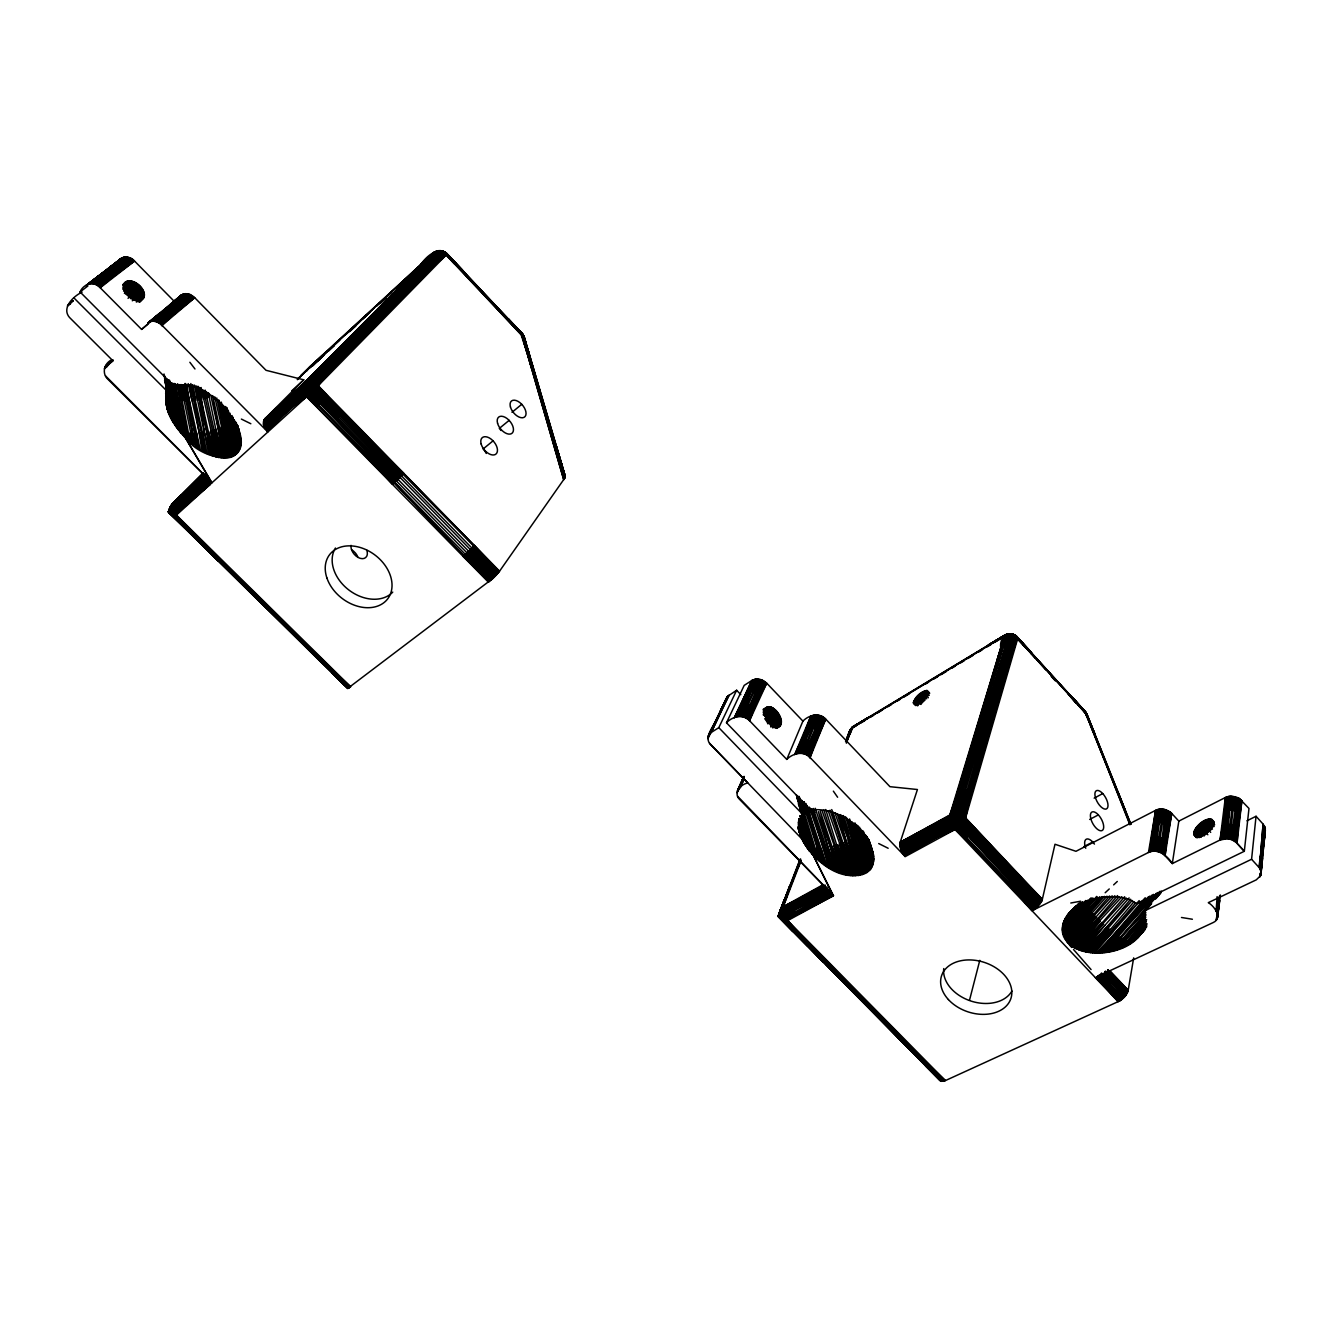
<?xml version="1.0" encoding="UTF-8"?>
<svg xmlns="http://www.w3.org/2000/svg" width="1332" height="1332" viewBox="0 0 1332 1332"><rect width="100%" height="100%" fill="white"/><g stroke="black" fill="none" stroke-linecap="round" stroke-linejoin="round"><path stroke-width="1.5" d="M177.256 384.265L187.129 432.617L187.079 439.477C202.298 460.739 253.946 469.846 238.411 428.571M846.369 743.206L852.33 727.172L869.063 717.232L853.263 726.456M852.497 727.006L849.6 733.566M144.356 295.754C145.521 286.147 126.973 273.759 123.46 286.18C122.844 295.454 140.26 307.442 144.356 295.754L139.094 301.199M1129.902 824.824L1085.43 711.704L1015.117 635.447L1010.405 633.766L1005.227 634.948L852.33 727.172L867.615 717.831M784.332 899.766L778.238 916.416L787.712 920.578L833.449 895.687L739.909 799.716C732.8 793.506 740.309 784.215 747.851 782.983L710.955 744.988C703.995 738.661 711.371 729.287 714.452 723.226M1130.935 824.292L1086.829 714.085C1085.081 718.148 1089.743 714.285 1084.864 712.936M725.957 701.165L727.722 696.27L736.629 690.259L740.825 694.638M963.386 789.426L955.327 826.972L1033.932 909.773L1148.467 852.48C1157.841 847.935 1167.615 855.96 1172.31 863.569L1220.029 840.009L1227.122 838.71L1231.018 796.186L1239.259 798.401L1248.983 808.457L1244.321 851.265L1136.479 903.695C1112.503 884.881 1044.571 906.06 1067.548 942.64C1089.959 965.201 1155.244 949.316 1143.605 911.354L1161.371 891.191M786.779 759.423C792.773 753.229 803.745 750.515 810.089 757.542L903.662 854.961L955.327 826.972L955.061 829.503L905.111 856.676L900.865 849.883L899.949 843.056L917.432 789.526L889.959 786.679L825.723 719.113C819.496 712.187 808.724 715.051 802.913 721.128L786.779 759.423L749.533 720.712C743.239 713.702 732.317 716.4 726.489 722.777L810.888 810.156C840.758 805.46 881.684 836.995 871.028 868.68C844.971 890.542 804.595 856.11 798.484 828.97M1229.269 810.106L1229.802 796.27L1231.018 796.186L1225.856 838.677L1228.837 824.292M1232.633 825.008L1232.083 839.859L1236.229 842.423L1244.321 851.265L1236.229 842.423L1240.225 799.067L1233.232 840.392L1237.095 797.319L1230.885 839.426L1232.083 839.859L1233.832 825.44M902.996 854.028L955.494 825.64L1022.926 896.669L1033.932 909.773L1041.441 901.764L1042.157 900.116L965.567 817.998L1017.565 639.077C1018.148 635.098 1012.02 633.699 1008.94 633.782M312.221 365.784L339.743 340.126M1226.289 824.342L1223.375 838.91L1227.455 796.702L1229.802 796.27L1224.608 838.744L1227.555 824.258M565.268 476.423L524.342 337.429L521.794 333.166L524.175 336.896L523.809 335.997L564.868 477.938L499.5 571.262L493.356 578.071L347.685 688.461L348.118 686.779M1236.063 826.589L1234.314 840.992L1234.98 825.973L1239.259 798.401L1235.313 841.674L1237.062 827.272M1133.665 957.891L1128.054 991.091L1125.14 996.303L1120.062 1000.748L1097.252 976.656L1213.102 922.593C1223.009 918.198 1214.318 905.993 1208.274 902.663L1256.276 879.853L1260.638 875.607L1261.121 871.844L1259.523 868.098L1263.086 824.108L1256.043 816.283L1246.952 820.795M1225.64 810.639L1226.372 797.069L1227.455 796.702L1222.193 839.177L1228.021 810.172L1228.603 796.436L1226.805 810.356M267.732 432.101L263.453 424.392L307.009 385.164L315.517 385.198L436.263 262.204C452.197 252.897 441.408 247.302 432.933 253.296L297.386 379.154M1262.919 839.876L1263.086 824.108L1259.523 868.098L1263.768 824.941L1262.32 838.977M846.32 740.709L851.631 727.805L868.531 717.332M1224.524 811.022L1225.34 797.535L1226.372 797.069L1221.078 839.543L1223.875 824.791M1237.977 828.038L1237.045 843.239L1241.907 800.599L1236.229 842.423M1263.369 841.658L1263.735 835.913M1262.619 858.108L1261.121 871.844L1264.351 825.823L1265.35 830.519L1262.053 860.938M1263.452 846.519L1264.801 826.739L1263.385 840.808M781.185 723.426C783.349 715.484 768.88 699.267 764.685 711.171C763.003 718.88 776.523 734.565 781.185 723.426L774.292 727.705M1090.325 900.149L1090.409 898.933M1263.951 842.74L1265.134 827.688L1262.003 857.691M1155.327 851.231L1161.088 809.057L1164.701 809.44L1170.978 812.62L1178.82 821.111L1172.31 863.569L1164.251 854.894L1170.095 811.904L1162.37 853.479L1168.114 810.655L1160.189 852.363L1165.883 809.756M1158.757 822.843L1159.906 809.123L1161.088 809.057L1154.095 851.198L1157.658 836.929M1162.553 838.061L1161.304 852.88L1163.685 838.594M1264.018 843.705L1265.333 828.637L1260.954 874.708M1157.541 822.926L1158.757 809.29L1159.906 809.123L1152.879 851.265L1156.426 836.896M1164.734 839.193L1163.352 854.145L1165.733 839.876M1156.359 823.093L1157.641 809.556L1158.757 809.29L1151.697 851.414L1155.194 836.962M1261.504 854.262L1260.122 868.997L1261.987 855.194M1259.622 877.272L1259.972 873.609M1260.721 870.962L1261.421 863.636L1260.855 867.615M849.949 733.499L853.096 726.606M1260.638 875.607L1261.704 864.601M1263.402 843.339L1264.201 835.214M1166.632 840.625L1165.067 855.693L1171.76 813.402L1164.251 854.894M1260.904 853.346L1258.823 867.232L1251.581 859.257L1256.043 816.283M326.457 363.769L307.009 385.164L306.626 387.962L263.453 424.392L264.785 418.914L303.779 379.82L266.017 370.296L194.722 297.719L189.91 294.455L185.747 293.656L181.352 295.088L141.608 329.404L100.2 287.745C94.322 280.686 83.45 283.566 80.07 291.974L173.826 385.997C203.513 379.603 230.919 408.458 239.743 434.615L238.478 428.821M1152.863 837.412L1149.483 852.03L1155.593 810.356L1157.641 809.556L1150.565 851.681L1154.012 837.145M1239.609 813.835L1241.124 799.799L1238.71 813.086M1193.705 833.532C1194.221 825.957 1209.806 812.936 1213.718 822.793C1212.769 830.169 1198.184 842.74 1193.705 833.532L1197.601 837.795M1236.645 811.787L1238.211 797.818L1235.497 811.255M522.627 336.014L524.342 337.429L565.301 476.506L555.86 444.538M850.382 733.482L850.482 732.517L849.283 733.016M1234.314 810.822L1235.929 796.902M1217.198 912.77L1216.316 920.129L1217.481 912.37M1219.712 895.537L1216.865 919.346L1217.681 913.502M1230.885 839.426L1228.404 838.86L1233.499 796.353M1229.652 839.093L1234.731 796.569M1260.189 876.456L1261.82 862.886M1218.081 905.394L1218.514 901.781M1217.282 918.514L1219.063 903.779L1218.231 909.606M1217.581 917.648L1220.378 895.004M1217.115 896.619L1216.116 911.254L1218.43 897.318L1216.699 912.137L1218.913 898.218L1217.165 913.036L1219.263 899.15M1230.552 810.122L1232.266 796.22M1219.579 901.048L1217.714 914.884L1219.496 900.099L1217.498 913.952M462.587 270.18L447.152 253.962C437.512 246.17 426.74 256.027 420.479 264.802L433.383 252.93L435.814 252.331C445.487 246.62 443.706 256.593 434.432 261.039L312.687 384.915L497.269 574.042L471.162 548.867L474.142 545.337L499.034 571.894L315.517 385.198L318.181 385.714L499.5 571.262L316.866 385.431L445.554 254.079L443.173 251.282L438.111 250.732L430.819 256.293M1087.711 717.582L1093.772 732.767L1085.58 713.602L1073.226 699.466L1085.996 712.82L1016.199 636.113L1013.735 634.731L1011.371 635.314L957.125 818.631L1039.06 905.244M1218.047 908.491L1218.63 904.611M1168.88 826.539L1170.978 812.62L1167.981 825.79M1166.998 825.124L1169.146 811.238L1165.95 824.525M495.804 575.64L309.823 384.915L432.467 260.256C434.948 256.41 442.957 246.736 446.803 254.379L521.411 334.166L522.76 334.282L522.827 337.362M1164.834 824.009L1167.015 810.172L1163.652 823.576M1156.576 851.381L1163.502 809.207M1157.808 851.614L1164.701 809.44M1159.006 851.947L1161.371 837.645M82.118 292.141C72.644 296.453 60.173 309.374 70.896 318.848L111.838 359.707C103.846 363.403 101.515 373.942 108.292 379.637L211.971 482.767L185.548 437.978L173.843 383.533M1159.989 822.876L1162.287 809.073M306.343 371.412L310.622 365.967L433.383 252.93L437.296 250.915M974.358 828.204L964.618 817.931L1016.915 638.045L1013.286 634.398L1008.341 633.882L987.861 645.787L1005.577 634.748L1009.539 633.799L1016.499 638.045L1031.651 653.912L1014.618 635.014M1154.145 823.742L1156.576 809.906L1155.227 823.376L1148.467 852.48L1155.593 810.356L1075.973 851.298L1054.994 844.255L1042.157 900.116L963.602 817.915L956.509 818.764L900.499 848.817L956.076 821.494L1037.478 906.909M850.682 731.551C846.686 734.998 853.029 725.374 850.965 730.635M1222.759 825.174L1220.029 840.009L1225.34 797.535L1178.82 821.111M444.139 251.631L521.977 333.216L523.976 336.979M560.739 463.22L523.543 335.747M913.169 702.747C916.15 709.357 927.505 697.485 928.82 692.44C925.44 686.246 908.474 700.882 915.883 705.644M331.968 672.76L348.185 688.378L168.332 511.904L171.861 504.428L180.869 495.271M1030.369 887.512L1042.373 899.35L965.567 817.998L967.731 807.425M899.999 846.736L953.712 816.899L1004.711 646.969C1003.779 640.026 1007.092 630.119 1014.851 635.064M900.216 847.768L954.628 817.465L1005.777 646.969L1008.191 634.881L1012.337 634.315L1017.698 638.294L1015.483 637.295M522.76 334.282L523.842 337.396M899.866 845.737L952.846 816.383L1006.226 635.614L1007.342 634.798C1024.258 638.994 1015.55 634.615 1005.727 634.881L852.08 727.538L846.303 739.66M1006.143 634.448L988.477 644.971L1004.045 635.73L1006.226 635.614L952.846 816.383L899.816 844.788M1002.663 647.269L1005.194 635.414L1006.909 634.215M524.009 339.76L528.804 354.828C523.959 350.083 528.088 336.796 521.078 334.582L446.137 255.061L439.443 250.732L434.482 252.447L378.804 303.679M957.924 803.812L954.628 817.465L936.879 826.489M899.949 843.056L950.499 815.201L1000.798 647.935C999.383 641.175 1004.428 630.985 1011.721 634.914M959.09 803.845L955.56 818.098L937.412 828.587L956.026 818.431L1010.305 635.414L1012.936 634.332L1015.55 635.547M798.667 820.712L808.308 849.583L798.984 819.163M966.866 790.076L961.454 804.195L957.741 818.514L971.078 833.332L956.509 818.764L949.849 814.951L900.149 842.307L951.231 815.534L1005.294 635.88L1012.72 634.165M969.529 1000.149L979.786 960.339M1030.968 652.097L1017.315 637.012L1014.335 635.164L1012.353 635.847L958.973 818.314L1039.759 904.378L1027.222 892.706M1012.786 635.497L960.189 818.148L1040.392 903.496L1027.938 891.824M1014.118 635.88L961.371 818.031L1040.958 902.613L1028.587 890.942M1009.972 647.868L1014.318 636.629L1015.217 637.146L962.503 817.948L1041.441 901.764L1029.153 890.042M164.002 373.992L167.782 391.891C161.455 409.707 175.275 427.422 187.079 439.477L175.524 383.932M521.312 334.399C523.576 336.397 521.178 330.769 523.11 334.898M965.567 817.998L963.602 817.915L1015.95 637.229M850.649 729.137L849.583 731.768M1005.777 646.969L1009.057 635.064M1004.711 646.969L1008.224 635.331M1003.679 647.069L1008.191 634.881M1000.798 647.935L1005.194 635.414M955.677 804.062L952.014 815.917L936.662 824.525M809.59 740.925L805.311 754.312L821.061 715.967L804.212 753.912M810.705 741.325L806.393 754.811L822.11 716.45L815.95 728.554M811.787 741.824L807.408 755.394L823.109 716.999L817.015 729.037M811.438 727.505L815.55 714.951L799.683 753.246L816.649 714.968M810.455 758.457L809.273 756.759L813.785 743.09L824.042 717.648L818.031 729.62M524.242 339.161L524.025 336.613M823.276 885.247L782.367 907.708L786.446 897.219L778.887 913.869L827.172 887.811M814.668 743.822L810.089 757.542L825.723 719.113L809.273 756.759M960.272 803.962L955.56 818.098L918.248 836.712M810.306 727.505L814.485 715.034L798.584 753.329L805.011 740.259M1086.129 713.569L1130.452 824.175M900.865 849.883L956.509 818.764L961.454 804.195M809.207 727.588L813.452 715.234L797.518 753.512L803.912 740.359M962.62 804.511L957.741 818.514L971.827 832.45M784.831 902.014L789.526 888.677L784.598 900.499M963.752 804.928L958.973 818.314L972.493 831.568L985.946 847.402M807.159 728.088L811.538 715.883L795.57 754.162L808.158 727.788L812.47 715.5L796.519 753.795L802.846 740.542M1013.535 650.116L1017.315 638.128M997.235 659.756L1004.395 636.246L988.144 645.337L1005.027 635.131L1007.342 634.798M959.989 789.66L954.611 804.345L952.014 815.917L899.849 843.889M964.834 805.444L960.189 818.148L973.076 830.702L986.596 846.503M755.327 691.924L762.054 680.053L760.972 679.67L744.738 717.482L762.054 680.053L766.733 683.199L802.913 721.128M750.665 704.811L745.803 717.981L763.103 680.535L756.426 692.324M806.21 728.471L810.688 716.333L794.705 754.628L800.882 741.225M953.612 804.711L949.849 814.951L1004.478 635.597M994.538 671.428L999.117 659.107M1012.736 649.45L1016.865 638.378M782.05 909.606L784.165 903.928L781.851 909.506M964.235 775.507L969.48 761.438M807.858 946.503L778.238 916.416L789.643 886.163M793.139 931.601L778.238 916.416L783.899 902.197L778.454 916.699L792.856 931.284M965.867 806.027L961.371 818.031L973.592 829.836M753.745 706.559L748.717 719.929L765.917 682.434L746.836 718.547L751.731 705.311L765.051 681.734L747.801 719.197L764.102 681.085L757.492 692.823M1011.87 648.851L1016.083 637.728M740.242 716.45L756.593 679.054L760.972 679.67M978.321 763.486L983.249 750.465M754.645 707.292L749.533 720.712L766.733 683.199L760.372 694.805M967.598 775.274L956.776 803.895L953.712 816.899L936.729 825.49M852.88 726.839L851.031 728.82L846.536 740.509L851.631 728.288L855.893 725.973L853.512 726.34M1010.955 648.318L1015.217 637.146M789.893 885.397L779.986 911.321L825.074 886.812M825.107 884.981L781.484 908.874L800.698 859.14M846.752 740.559L849.35 733.815M966.832 806.692L962.503 817.948L974.025 829.004M750.832 691.308L755.527 679.154L756.593 679.054L739.143 716.433L746.136 703.762M800.099 859.123L778.354 915.783L827.305 888.927M784.631 900.282L800.116 859.739M783.899 902.197L778.321 916.566L941.175 1081.268L945.354 1080.602L1120.062 1000.748L1098.167 976.04L1097.252 976.656L1120.978 1000.132L1099.067 975.357L1098.167 976.04L1121.894 999.466L1099.949 974.624L1099.067 975.357L1122.759 998.734L1100.798 973.842L1101.597 973.026L1124.408 997.152M784.665 901.264L800.682 860.339M797.935 868.264L800.166 862.453M808.258 894.255L783.316 906.609L801.115 860.472M1008.94 647.502L1013.352 636.197M845.887 740.692L850.465 729.303M826.856 886.879L779.387 912.603L784.715 899.05M783.932 901.364L778.504 915.151L809.073 900.149M819.896 731.018L824.924 718.348L812.803 742.423L808.374 756.043L813.785 743.09M740.775 786.663L742.856 781.434M785.181 898.367L779.986 911.321L825.041 885.88M743.855 778.671L740.209 787.612L744.272 778.487M814.834 728.138L819.979 715.584M866.932 718.681L851.031 728.82L846.003 741.108L851.814 727.655M800.798 753.263L806.143 740.276M803.079 753.596L818.88 715.284M808.208 896.07L780.685 910.089L785.763 897.768M801.931 753.379L817.765 715.068M851.514 730.669C849.749 726.223 846.603 740.659 845.554 741.774L851.847 728.171M743.922 703.862L737.012 716.716L753.546 679.636L736.03 717.016L749.75 691.408L754.511 679.353L735.097 717.399L751.797 680.502L755.527 679.154L738.061 716.533L745.004 703.762M867.232 718.214L852.563 727.289L847.169 739.976L852.23 727.605M847.152 740.109L849.5 734.615M737.745 790.142L743.189 777.888M716.566 720.312L709.706 733.682L728.371 695.637L711.138 732.517L708.674 735.147M736.996 792.623L743.506 778.005M737.795 791.691L744.288 777.072M743.639 778.82L739.46 788.144L743.889 777.455L738.794 788.744L744.039 776.356L737.379 790.925L742.923 778.737M312.77 365.867L322.294 356.81M742.507 716.766L759.889 679.37M741.375 716.566L758.774 679.17M743.639 717.082L749.55 704.395M751.931 691.308L757.675 679.07M720.212 711.621L726.356 698.517M709.14 734.382L727.722 696.27L721.877 708.457M726.489 722.777L744.188 685.397L751.797 680.502L734.248 717.865L752.63 680.019L746.786 692.307M722.56 707.841L729.12 695.104L711.138 732.517L718.797 727.655L736.629 690.259M720.462 710.739L727.155 696.952L720.828 709.923M708.075 736.812L726.706 697.702M707.941 737.712L725.973 700.249M707.941 738.644L710.639 733.016M712.437 729.27L718.747 716.15M708.324 735.963L714.202 724.092M319.763 359.507L311.089 365.584L301.165 375.408L323.21 354.578L297.769 378.971M522.427 333.699L522.261 334.765M1001.248 860.505L1001.747 859.639M309.607 368.048L311.105 366.45L310.539 367.216M310.106 367.216L322.294 355.711M263.336 423.443L316 374.309L437.945 250.866M267.432 608.607L255.977 596.703M1086.679 716.083L1084.847 711.155L1079.286 706.343M351.948 328.937L366.999 314.668L355.461 325.84M444.871 252.098L447.169 253.813L446.503 254.678L318.181 385.714L327.755 396.503M1145.537 925.357L1129.236 944.271L1146.319 925.524M796.686 795.271L803.029 814.718L799.283 822.027L799.749 832.9L798.501 829.07M508.141 319.031L521.661 333.832L563.736 479.736L521.811 334.832L507.942 319.314M297.386 379.687L310.323 366.5M1153.462 894.371L1117.498 934.947L1104.012 952.663L1156.526 893.173M318.181 385.714L324.475 377.755M1118.963 935.963L1105.926 952.413L1144.438 911.821M1130.768 943.306L1144.354 928.554M1146.719 919.746L1122.643 947.701L1146.336 921.761M1151.847 895.171L1142.939 906.076L1098.251 953.046L1145.12 897.918M1136.479 903.695L1139.21 900.598M441.575 251.082L440.01 251.332L307.692 385.081L399.051 478.388L394.022 483.083L306.427 393.872L306.626 387.962L397.369 480.02M1144.205 912.537L1151.581 903.645M1156.542 897.685L1160.522 892.89M1099.583 896.852L1064.401 938.361L1101.98 896.586M433.383 252.93L436.513 251.215L440.825 251.765M443.939 253.197L447.219 253.863L522.477 334.199L529.337 354.429M1124.674 896.736L1078.903 949.916L1126.223 898.101M1117.581 895.587L1073.209 947.152L1119.03 896.985M1148.117 897.085L1100.165 952.979L1158.241 892.423M1079.17 903.978L1076.839 906.742L1079.37 903.995M1109.523 896.003L1068.547 943.622L1112.17 895.853M1080.452 903.163L1063.086 923.409L1082.034 902.28L1062.72 924.708L1082.45 903.029L1062.42 926.006L1084.231 902.463L1062.12 928.587L1087.478 900.365M1144.588 911.904L1107.858 952.114L1160.072 891.241M1124.358 946.902L1146.003 923.576M399.051 478.388L403.796 473.343L390.193 460.389M1117.282 949.766L1145.786 917.149M1146.186 923.625L1127.655 945.187L1129.836 941.974L1126.039 946.07L1128.887 941.607L1126.772 940.658L1119.113 949.117M1132.233 942.29L1146.636 925.474M1094.471 952.996L1138.327 902.78L1090.758 952.713L1133.848 901.847M1102.08 952.846L1117.498 934.947M1109.772 951.764L1121.777 937.811M1098.983 919.629L1074.541 947.918L1121.844 896.852M1103.495 923.792L1080.468 950.482L1105.061 925.157L1129.103 897.934M1082.067 950.998L1105.061 925.157L1083.732 951.448L1132.183 900.515L1087.178 952.197L1109.772 929.103L1088.96 952.48M1104.428 896.369L1065.816 940.575L1092.223 912.786L1067.548 942.64L1093.472 914.118M1094.771 915.467L1069.596 944.571L1096.136 916.849L1071.944 946.336L1097.535 918.231M1144.388 928.82L1133.632 941.241L1144.671 928.82M1097.268 897.152L1063.302 936.046L1100.032 897.385M1146.852 923.992L1129.236 944.271L1146.502 925.057M1144.921 928.87L1142.39 931.801L1145.12 928.737M1144.188 930.169L1137.461 937.911L1142.956 931.667M1078.97 903.246L1064.734 919.546L1079.037 903.695M1146.719 926.722L1134.981 940.159L1142.973 931.168M1079.919 904.811L1082.55 901.831M1138.61 936.729L1145.104 929.303M1071.428 911.021L1075.457 906.443M1076.206 907.042L1064.101 920.828L1079.037 904.495L1063.552 922.11M1136.263 939.043L1145.204 929.22M1155.41 899.15L1160.855 892.956M1145.936 912.703L1111.671 951.348M1145.886 914.967L1113.569 950.865L1123.109 938.627L1145.687 914.834M1145.62 919.247L1120.895 948.434L1127.871 941.175M1143.788 929.22L1146.502 926.14M1074.008 908.807L1077.904 904.395M1130.685 899.267L1085.43 951.847L1108.191 927.821M1135.43 903.096L1092.606 952.879L1112.919 931.584M1074.957 906.826L1068.081 914.551L1073.509 908.491M1062.22 927.288L1084.231 902.463M1092.889 897.901L1062.32 932.383M1093.705 899.017L1062.553 933.615L1086.163 905.46L1062.153 931.135L1089.459 899.866M1063.802 937.212L1088.86 908.94M1066.649 941.624L1106.959 896.186M1070.728 945.47L1114.851 895.72M1075.94 948.634L1100.448 921.011L1077.388 949.3L1101.964 922.41M1141.557 933.066L1145.503 928.62M1069.13 913.352L1075.54 906.226M1065.45 918.281L1076.156 906.293M1096.353 953.046L1149.699 896.136M1146.769 923.775L1127.655 945.187L1130.685 942.24M1088.494 900.798L1091.141 897.835M1074.991 907.042L1067.132 915.767L1075.29 907.042M1075.39 907.758L1079.519 903.163M263.336 422.544L314.951 374.375L436.513 251.215M1145.87 907.991L1160.488 892.024M263.619 420.879L304.312 383.516L434.598 252.014M1087.894 907.725L1062.886 934.848L1096.702 896.419M263.42 421.678L304.728 383.699L435.897 251.365M1091.041 911.454L1065.067 939.476L1102.496 897.202M314.951 374.375L292.041 396.27M316 374.309L292.191 398.135L306.676 384.915L438.861 251.398L442.374 251.132M312.987 374.841L292.307 394.605M329.703 364.269L308.391 385.015L323.26 400.915L307.009 385.164L303.48 383.466L264.302 419.497M115.917 264.052C119.231 256.343 129.304 254.745 134.532 261.055L174.675 301.781M1013.519 636.063L1016.649 636.663L1085.996 712.82L1072.443 697.552M526.906 352.381L521.078 334.582L446.503 254.678C442.723 246.52 436.68 257.043 433.449 260.606L311.255 384.881L400.649 476.773L386.696 464.069M1087.545 900.482L1062.087 929.853L1090.958 898.567M1145.52 916.999L1115.433 950.349L1125.623 940.059M1084.448 710.988L1084.231 712.104M122.86 284.682L125.491 281.918M123.543 284.265L126.174 281.502M123.01 285.331L126.94 281.185M123.843 285.115L127.772 280.969M123.426 286.363L128.688 280.869M123.077 287.745L129.637 280.852M122.777 289.21L130.636 280.952M123.809 289.41L131.685 281.152M123.56 291.075L132.734 281.468M124.625 291.475L133.816 281.868M192.008 487.812L204.112 477.622L169.047 509.357L171.661 506.61M177.173 500.149L179.687 497.502L170.23 506.826L204.995 475.174M124.376 293.34L134.882 282.351M125.441 293.906L135.947 282.933M126.473 294.572L136.996 283.599M127.489 295.304L137.995 284.349M266.933 431.218L306.427 393.872L306.626 396.77L488.494 582.284L381.551 468.931L306.393 392.391L265.518 429.354M128.455 296.104L138.961 285.148M128.038 298.335L139.877 286.014M130.203 297.869L140.726 286.929M130.969 298.818L141.508 287.895M175.807 501.032L170.23 506.826L205.211 474.375M263.903 420.146L303.962 383.416L433.916 252.514M132.984 298.435L142.191 288.877M132.284 300.799L142.807 289.877M134.116 300.449L143.323 290.892M135.847 300.1L143.739 291.908M437.479 250.899C447.419 249.45 441.641 258.525 435.364 261.572L314.119 385.031L402.081 475.274L388.245 462.47M136.164 301.099L144.056 292.907M136.364 302.081L144.272 293.889M137.779 301.665L144.372 294.838M138.961 302.048L144.239 296.603M140.06 301.482L144.023 297.386M139.727 302.197L143.673 298.118M1139.892 903.928L1145.304 898.334M180.369 495.937L170.996 505.611L192.108 486.963M159.474 313.353L147.669 323.243C151.848 319.297 158.525 321.661 162.038 325.374L266.184 430.303L306.393 392.391L318.115 405.76M394.022 483.083L489.244 581.701L463.07 556.36L471.162 548.867L479.104 558.524L496.553 574.825L471.878 548.085M1151.431 903.362L1143.605 911.354L1251.581 859.257M434.365 252.264L425.108 261.272L434.365 252.264L437.146 251.165M175.874 300.566L181.352 295.088L171.229 303.663M300.682 376.057L310.09 366.533M1083.216 903.063L1085.746 900.515M432.933 253.296L303.679 383.4L264.785 418.914L303.962 383.416M429.47 259.857L439.31 251.065M426.69 260.406L435.181 251.898M427.572 260.123L436.047 251.631M428.504 259.94L437.828 251.215M434.365 252.447L437.062 251.482M203.263 472.927L172.81 503.296L192.641 485.431M204.079 474.941L171.861 504.428L203.247 473.16M202.847 473.892L170.996 505.611L192.324 486.163M187.029 490.193L195.837 481.418M186.397 491.508L189.144 488.761M300.299 376.773L304.129 372.96M264.918 428.371L306.493 389.427L492.524 578.871L467.932 552.114M303.48 383.466L311.288 375.741M162.554 326.39L161.139 324.542L192.924 296.154L159.174 323.11L190.942 294.938L157.076 322.044L188.861 294.089M172.344 315.251L162.038 325.374L194.722 297.719L161.139 324.542M416.516 269.913L425.874 260.789M168.265 312.704L158.142 322.527L169.331 313.187M431.052 256.277L435.065 252.181L437.828 251.515M168.814 379.953L179.837 431.651L170.679 382.55M180.136 497.918L169.58 508.075L206.31 474.708M169.047 509.357L180.02 498.767M323.46 364.302L292.59 393.872M317.083 374.359L277.539 409.54M408.558 278.205L418.115 269.031M347.685 688.461L168.332 511.904L206.41 476.54M192.574 491.575L168.332 511.904L206.61 477.505M430.403 256.36L434.482 252.447M318.198 374.525L263.669 425.374M180.286 501.548L168.648 512.154L170.613 513.369L208.724 478.155M421.595 264.285L434.831 251.998M333.716 353.979L344.738 343.539M170.613 513.369L348.984 687.978L171.595 513.802L209.224 479.137L210.456 481.035L173.843 514.535L170.613 513.369L181.452 504.462M171.861 504.428L204.845 473.826M209.79 480.103L172.677 514.185L218.565 560.722M319.297 374.808L308.391 385.015L324.109 400.1M852.08 727.538L853.113 726.839M1105.177 892.74L1109.256 888.943M1113.635 884.881L1117.298 881.468M336.696 353.446L292.124 395.404M323.809 354.345L374.225 307.908M345.854 334.499L359.607 321.845M362.67 319.031L370.296 312.004M376.407 306.377L391.691 292.307M396.27 288.095L400.849 283.866M403.912 281.052L422.244 264.169M328.238 351.332L334.349 345.704M349.633 331.635L355.744 326.024M380.169 303.53L386.28 297.902M404.612 281.035L407.675 278.221M413.769 272.594L416.833 269.78M320.396 375.191L309.823 384.915L324.941 399.3L339.86 416.2M173.843 514.535L350.066 687.279L175.091 514.835L210.339 484.249L173.843 514.535L175.091 514.835L211.172 481.918L185.548 437.978L178.771 399.883L180.519 400.216L177.722 383.966M291.625 390.975L303.779 379.82M168.465 511.272L192.274 490.592M1007.508 634.015L989.859 644.438M354.828 326.44L351.964 328.937M208.341 477.172L169.747 512.903L185.414 528.055L169.747 512.903L180.969 503.496M264.002 426.357L306.793 386.546L494.205 577.272M264.402 427.372L306.493 389.427L395.654 481.601L383.266 467.365M174.942 302.664L184.765 293.723L151.831 321.262L185.747 293.656M380.736 469.663L393.24 483.749L306.626 396.77L176.407 515.101L175.091 514.835M111.056 277.938L100.2 287.745L134.532 261.055L99.301 286.913L132.717 259.474L96.304 284.882L129.704 257.792L94.172 284.032M311.721 365.751L323.643 355.478M280.419 417.349L306.493 395.338L317.349 406.476M321.478 375.691L311.255 384.881L325.724 398.534L340.676 415.401M173.943 302.747L183.816 293.906L150.866 321.445L162.954 311.921M294.971 404.096L306.427 393.872M324.475 354.195L312.221 365.035L313.403 365.251M105.894 275.008L95.238 284.399L106.976 275.391M293.689 402.131L306.427 390.909L319.78 404.229M172.977 302.93L182.934 294.205L149.117 322.144L182.101 294.588L172.061 303.246M322.527 376.29L312.687 384.915L326.457 397.802M849.649 731.018L850.515 730.652M432.467 260.256L441.791 252.098M180.103 500.599L168.631 510.622L192.091 489.643M433.449 260.606C436.23 256.377 444.921 250.549 446.553 253.197M434.432 261.039L443.656 253.03M437.112 262.904L446.137 255.061L444.339 253.213C449.916 254.795 444.039 250.882 441.508 252.347M435.364 261.572L444.538 253.629M436.263 262.204L445.371 254.312M353.097 345.204L363.886 335.897M183.233 306.044L193.856 296.903L170.379 313.786L160.19 323.776L171.378 314.469M181.302 304.578L191.958 295.504L180.27 303.996M323.526 376.973L314.119 385.031L327.139 397.119M179.204 303.513L189.91 294.455L178.138 303.13M110.639 362.271L104.962 367.066L112.804 360.805M113.103 360.689L104.595 367.882L109.341 364.152M112.554 360.323L105.428 366.317L113.22 360.006M152.83 321.195L163.969 311.855M112.354 360.306L105.994 365.667L112.188 360.556M141.608 329.404L147.902 324.142M152.631 320.196L155.777 317.565M160.506 313.619L165.235 309.673M168.381 307.043L173.093 303.097M153.863 321.228L186.78 293.689M154.928 321.395L187.812 293.839M156.011 321.661L167.183 312.321M114.236 265.701L124.592 257.076L90.027 283.649L125.574 256.993M170.463 304.179L180.686 295.687M148.351 322.644L160.24 312.837M512.004 412.321L521.761 404.295M278.221 413.386L293.173 401.132L306.626 387.962L320.646 403.413M509.14 420.363L499.317 428.421A10.456 6.061 50.3 0 1 501.032 430.536M113.237 265.784L123.66 257.259L88.178 284.149L100.749 274.842M493.056 440.859L483.116 448.984A10.639 6.277 50.3 0 1 486.247 453.446M854.028 726.856L855.277 725.89L853.529 726.822M279.154 415.384L294.289 403.13L306.427 390.909L318.931 405.011M192.957 492.54L168.981 512.42L201.615 544.538M171.595 513.802L182.018 505.411M149.95 321.728L161.988 312.121M122.511 269.047L133.65 260.223L97.336 285.464L130.736 258.258L118.465 266.517M854.228 726.273L853.829 726.29M86.613 285.065L121.978 257.975L85.947 285.681L121.245 258.491L110.573 266.716M182.651 506.327L172.677 514.185L202.73 543.872M70.363 303.613L67.399 305.91L70.679 303.53M117.399 266.15L128.655 257.426M104.329 368.764L107.526 366.3M91.009 283.566L102.714 274.559M92.041 283.616L126.59 257.026M93.107 283.766L127.622 257.176M99.034 275.574L87.363 284.548L122.794 257.559L111.389 266.3M80.07 291.974L87.962 285.914M110.09 277.173L98.335 286.147L131.751 258.824L119.514 266.999M109.823 267.249L120.579 259.091M295.721 405.028L306.626 396.77M89.078 283.833L101.715 274.642M1012.353 635.847L1009.256 635.314M1008.041 882.583L1008.973 881.934M515.484 327.872L522.51 334.099M853.246 726.473L854.178 726.007M435.78 252.014L437.329 252.597M763.186 709.423L767.199 706.959M764.418 708.907L767.848 706.743M763.403 709.889L768.547 706.643M764.152 709.889L769.297 706.659M763.219 711.088L770.079 706.776M764.035 711.321L770.895 707.009M763.169 712.737L771.727 707.359M764.002 713.169L772.577 707.792M763.153 714.784L773.426 708.324M763.985 715.417L774.275 708.957M764.818 716.133L775.107 709.673M765.634 716.916L775.907 710.472M764.685 718.847L776.689 711.338M765.434 719.763L777.422 712.254M766.116 720.745L778.121 713.236M766.749 721.744L778.754 714.252M767.315 722.793L779.337 715.301M904.378 855.86L955.327 826.972M767.831 723.859L779.836 716.366M769.979 723.859L780.286 717.432M770.329 724.924L780.635 718.514M770.612 725.973L780.918 719.563M770.795 727.006L781.118 720.595M772.627 726.922L781.218 721.594M772.643 727.871L781.251 722.543M775.857 727.455L781.035 724.258M775.624 728.204L780.785 725.008M777.022 727.805L780.469 725.674M776.623 728.371L780.069 726.24M940.658 834.814L955.494 825.64L965.833 837.995M989.343 644.522L1005.394 634.781M781.484 908.874L793.023 901.897M780.685 910.089L808.191 895.137M988.877 644.688L1005.027 635.131M852.313 727.821L1006.276 634.898L1004.778 635.114M861.221 722.76L864.768 720.629M870.096 717.415L873.642 715.267M877.205 713.136L882.533 709.923M887.861 706.709L891.408 704.578M896.736 701.365L900.299 699.217M903.845 697.086L909.173 693.872M925.157 684.248L928.704 682.101M934.032 678.887L937.595 676.756M941.141 674.608L946.469 671.395M951.797 668.198L955.36 666.05M960.688 662.837L964.235 660.705M967.781 658.557L973.109 655.344M978.437 652.147L982 649.999M987.328 646.786L990.875 644.655M994.421 642.507L999.749 639.293M779.387 912.603L792.806 904.528M902.38 853.029L955.877 822.876L1036.629 907.708L1025.623 894.421M792.89 905.51L778.887 913.869L784.082 900.549L778.504 915.151L808.74 899.1M808.99 947.185L778.238 916.416L793.323 907.542M829.337 889.043L779.12 917.082L793.506 931.817M794.521 910.638L781.185 918.331L794.488 931.967L780.102 917.731L829.753 890.092L830.236 891.125L780.102 917.731L793.955 931.934L779.12 917.082L809.956 902.197M831.384 893.089L783.616 919.396L943.789 1081.184L784.931 919.846L832.034 894.022L830.785 892.124L782.367 918.88L941.741 1081.384L926.256 1066.449M936.679 823.626L951.231 815.534M783.316 906.609L823.376 884.565M929.403 1066.499L944.554 1080.935L786.296 920.246L832.716 894.888L813.336 855.427L799.933 815.6L812.004 853.995L800.049 819.363M901.314 850.948L956.293 820.112L1038.294 906.093M901.814 851.997L955.877 822.876L1035.747 908.441L1024.741 895.221M778.654 916.749L809.473 901.181M900.149 842.307L950.499 815.201M921.96 844.988L955.194 828.271L1032.999 910.339L1021.994 897.318M1094.171 798.134L1102.746 793.589A10.406 4.695 60.5 0 1 1106.409 808.94A10.406 4.695 60.5 0 1 1095.254 796.902A10.406 4.695 60.5 0 1 1102.713 793.556M939.343 832.85L955.677 824.258L967.681 836.629M1089.693 819.43L1098.367 814.901A10.556 4.829 60.8 0 1 1102.047 830.569A10.556 4.829 60.8 0 1 1090.742 818.397A10.556 4.829 60.8 0 1 1098.334 814.851M786.296 920.246L833.449 895.687L813.336 855.427L801.148 815.717L814.734 856.826L813.352 849.083L798.717 804.128M1083.965 846.569L1092.773 842.04M833.449 895.687L784.931 919.846M778.238 916.416L793.656 908.591M795.054 911.637L781.185 918.331L795.071 931.917M919.579 840.942L938.777 831.801L956.076 821.494L968.58 835.863M808.308 897.052L824.075 889.51M920.662 843.039L939.976 833.849L955.677 824.258L966.766 837.345M795.654 912.587L782.367 918.88L824.475 962.403M564.119 476.523L564.951 476.257L561.488 464.635L565.051 476.273L556.043 446.137M796.286 913.502L783.616 919.396L810.755 947.035M941.374 835.713L955.061 829.503L964.901 838.594M1086.529 713.303L1086.679 715.5M438.461 251.132L443.173 251.282M1007.009 634.532L1009.406 634.815M1008.024 634.831L1012.437 634.215L1016.05 635.847L1031.501 652.613M1083.432 710.872L1085.497 711.788M1007.275 634.165L1013.818 634.731L1015.217 636.33M1005.577 634.748L1010.522 634.931M439.926 251.015L444.488 251.898M1003.978 636.163L1005.294 635.88M1070.795 903.013L1080.635 901.215M1006.709 634.265L1008.091 633.932M1010.305 635.414L1011.371 635.314M438.111 250.732L439.61 250.599M441.425 251.115L443.939 251.532M438.861 251.398L440.01 251.332M1008.341 633.882L1009.173 633.865M816.166 858.191L813.352 849.083L814.751 849.067L819.147 860.822L799.083 796.386M1005.96 635.331L1007.208 635.414M442.091 251.065L446.103 252.897M1227.122 838.71L1228.404 838.86M188.644 440.942L187.129 432.617L188.944 432.85L191.875 443.739L190.809 433.033L180.902 384.732M851.747 822.81L853.329 824.075M1181.484 917.482L1192.39 919.247M781.135 917.665L778.454 916.699L783.982 903.063L778.77 916.965L940.675 1081.084M212.97 397.302L216.3 400.05M521.844 333.366L528.954 354.229M1101.714 752.097L1086.512 713.885L1016.915 638.045M201.798 544.588L168.981 512.42L172.294 514.219L182.984 524.808M442.74 251.115L445.204 252.231M1079.819 706.343L1085.297 711.771L1072.776 697.785M522.427 334.399L446.237 253.33L446.819 254.079M241.392 419.08L250.832 423.743M878.704 843.556L888.161 848.268M1086.046 712.52L1073.009 698.101M1012.437 634.215L1014.401 636.163M441.508 251.631L442.94 252.68M443.523 251.482L446.253 253.962M1016.299 636.313L1031.284 652.314M309.623 367.182L309.257 368.098M467.099 552.897L493.356 578.071M522.261 333.599L508.291 318.698M465.417 554.412L491.675 579.636L475.74 561.804L466.25 553.679L490.842 580.369L381.551 468.931M1099.949 974.624L1123.609 997.968M464.602 555.111L474.042 563.336L490.026 581.068L463.819 555.76M385.847 464.885L399.866 477.572M1095.403 977.655L1119.146 1001.281L1104.961 984.931L1096.319 977.188L1118.214 1001.731L955.061 829.503M387.495 463.253L401.398 476.007M321.528 402.597L306.793 386.546L292.424 399.117L306.893 385.847L339.011 417.016M334.166 671.495L350.682 686.829L176.407 515.101L187.113 526.623M388.961 461.738L402.73 474.575M389.61 461.038L403.296 473.926M969.463 835.047L956.293 820.112L937.795 829.67L956.393 819.446L985.214 848.284M336.38 675.707L343.723 682.633M930.186 1066.233L945.354 1080.602L787.712 920.578L797.169 931.234M171.295 513.819L178.471 520.645M336.147 676.123L344.921 684.465M335.997 676.473L347.652 687.645M1029.653 889.177L1041.84 900.915L1030.052 888.327M789.876 926.689L780.402 917.548L940.242 1080.801M331.585 672.527L347.535 687.961M185.165 528.038L168.332 511.904M331.751 672.76L347.902 688.461M927.338 1066.749L943.056 1081.334L914.901 1051.781M185.181 528.221L168.981 512.42L185.031 528.221M779.753 917.382L792.523 929.919M935.047 1074.674L906.11 1045.637M185.664 527.455L194.455 536.113M203.247 544.771L209.107 550.549M220.812 562.087L223.743 564.968M250.116 590.925L253.047 593.822M273.56 614.019L282.367 622.693M291.175 631.368L297.036 637.162M308.708 648.634L313.07 652.93M332.617 672.493L348.551 688.228L170.379 513.386L185.714 527.822M333.583 671.911L349.5 687.678L317.549 656.11M336.596 675.374L342.357 681.085M201.648 544.655L218.098 560.905M925.207 1065.367L939.426 1079.469L939.326 1078.237M925.474 1065.8L939.626 1079.986M74.226 298.218L167.782 391.891L164.685 377.972M105.494 375.84L207.476 478.155M445.571 252.68L462.387 270.479L446.803 254.379M444.355 252.497L445.637 253.929M450.249 259.207L457.392 266.45L449.134 257.476L460.589 269.064L446.686 254.229M782.567 919.113L791.158 927.855M796.952 933.749L799.866 936.696M836.28 973.642L839.193 976.589M850.848 988.411L853.762 991.374M863.952 1001.714L869.779 1007.625M877.055 1015.017L885.797 1023.875M808.557 946.702L779.203 917.182L792.657 930.902M811.471 949.649L823.126 961.471M826.04 964.418L901.747 1041.208M461.871 271.062L445.554 254.079M932.134 1070.911L936.446 1075.307L924.941 1064.251L935.014 1074.491M469.597 550.482L495.021 576.456M446.503 254.678L477.206 287.329M808.524 947.035L823.093 961.97M718.797 727.655L803.029 814.718L796.37 795.021M446.32 253.097L447.152 253.962M709.573 743.289L801.864 838.91L798.784 829.137M737.595 796.27L829.37 891.358M447.019 254.129L462.537 270.296M1107.908 969.696L1128.054 991.091L1107.625 970.529M1023.009 645.004L1025.64 647.768M1107.258 971.394L1127.421 992.773L1106.792 972.277M1022.926 896.669L1034.847 909.14L1023.842 895.97M1104.944 971.794L1126.439 994.538L1104.328 972.676M1103.762 973.692L1125.14 996.303M1069.446 945.021L1071.794 947.502M1017.681 638.544L1045.57 669.163M1109.756 970.712L1128.237 990.292L1109.29 970.662M1125.823 995.42L1104.844 971.944M451.531 260.772L454.312 263.736M915.434 698.684L920.845 704.462M914.884 699.433L918.947 703.762M914.401 700.149L918.464 704.495M913.985 700.848L918.048 705.194M913.635 701.531L917.698 705.86M913.369 702.164L916.083 705.044M1017.731 638.061L1031.651 652.98M927.005 690.376L929.719 693.273M926.456 690.459L929.153 693.356M925.84 690.609L928.537 693.522M925.174 690.842L929.22 695.204M924.458 691.158L928.521 695.504M923.709 691.524L927.771 695.87M922.943 691.974L928.354 697.768M922.144 692.473L926.206 696.819M921.344 693.023L926.739 698.817M920.529 693.639L924.574 697.968M919.729 694.288L925.124 700.066M918.93 694.971L924.325 700.749M918.164 695.687L923.559 701.465M917.415 696.42L922.826 702.197M916.716 697.169L922.11 702.946M916.05 697.935L921.461 703.712M307.009 385.164L322.394 401.748M508.258 318.831L521.844 333.549M1085.597 712.087L1073.176 698.501L1085.68 712.537L1101.281 751.964M1068.247 694.255L1076.522 703.329M1199.699 823.975L1207.458 832.5M1198.783 824.824L1207.841 834.764M1197.918 825.69L1205.676 834.215M1197.102 826.589L1204.877 835.114M1196.369 827.505L1204.145 836.03M1195.72 828.421L1202.197 835.53M1195.137 829.337L1201.614 836.446M1194.654 830.252L1201.131 837.345M1194.271 831.118L1199.449 836.812M1018.963 639.643L1077.055 703.313M1030.968 653.413L1035.114 657.958M1037.878 660.972L1046.153 670.046M1051.681 676.107L1055.826 680.652M1193.972 831.967L1199.166 837.662M1051.081 676.19L1055.21 680.719M1193.788 832.766L1197.684 837.045M1193.722 834.232L1196.319 837.079M1193.855 834.864L1196.452 837.711M1211.704 819.263L1214.301 822.127M1211.038 819.113L1213.635 821.961M1210.288 819.03L1214.185 823.326M1209.473 819.063L1214.667 824.774M1208.607 819.18L1213.785 824.891M1207.691 819.396L1214.168 826.523M1206.725 819.696L1213.202 826.822M1205.726 820.096L1212.203 827.205M1204.711 820.562L1212.47 829.103M1203.678 821.111L1211.454 829.653M1202.663 821.744L1210.422 830.269M1201.647 822.427L1210.705 832.383M1200.648 823.176L1208.424 831.701M524.175 338.328L529.587 355.511M507.642 318.931L520.945 333.666M358.508 429.22L373.426 445.854M956.509 818.764L970.295 834.198M379.953 470.363L392.507 484.382M1073.242 698.95L1085.663 713.036M382.401 468.165L394.821 482.367M1073.492 949.45L1091.074 969.579M1002.163 858.79L1015.733 874.441M384.132 466.55L396.503 480.819M1071.011 697.285L1076.256 703.346M473.676 545.953L498.518 572.56L472.544 547.335L480.586 556.909L497.918 573.293L473.143 546.62M1021.061 897.885L1032.1 910.822M1107.808 969.979L1127.788 991.924L1107.491 970.828M1107.092 971.694L1126.972 993.655L1111.454 978.637L1105.393 971.061M189.86 362.271L194.971 368.981M1085.014 711.821L1085.813 713.036M1084.664 711.921L1085.83 713.636M833.349 791.141L837.628 797.252M1086.829 714.218L1130.751 824.242M1086.945 714.118L1094.787 733.932M855.161 824.242L856.376 826.756L855.061 822.993M1087.195 714.618L1086.512 713.885M859.257 827.838L860.622 831.002L859.506 827.105M798.301 803.729L803.029 814.718L796.902 797.402M1087.461 717.948L1093.738 732.816M813.352 849.083L817.632 859.523L797.602 796.436M1086.612 714.368L1094.638 733.333M1090.458 725.59L1130.019 824.058M1117.798 791.424L1125.44 810.922M808.541 848.667L809.49 851.081L809.606 848.85L810.722 852.547M860.505 828.77L861.937 832.483M863.352 831.268L865.517 837.012M856.559 824.724L857.841 828.138M839.56 815.167L861.038 875.124L841.841 816.35M813.319 808.641L833.982 870.462M846.986 818.231L852.746 838.194L865.8 873.326L848.284 819.829M822.06 810.655L844.255 874.341L823.909 810.106M828.238 810.855L850.832 875.607L831.734 809.573M834.881 812.736L856.926 875.757L837.245 813.952M857.492 825.574L872.21 866.666L859.723 828.704M805.993 803.529L827.189 866.682M811.804 808.94L832.267 869.596L826.29 847.602M861.055 832.617L872.676 865.567L861.854 831.851L873.059 864.435L862.57 831.101L873.609 862.02L864.385 834.082M811.654 809.073L828.87 867.698M835.53 845.221L845.937 874.758L825.757 809.523M866.616 836.346L873.742 856.692L867.432 837.761L869.38 843.206L868.181 839.56M861.954 830.435L863.186 833.965M798.667 796.469L804.728 813.752L799.716 798.101M221.295 402.314L222.61 406.044M864.485 834.165L873.775 860.738L865.55 835.48M849.633 819.03L867.815 872.027L856.826 835.797L869.563 870.479L854.062 823.259M843.389 815.567L863.536 874.358L852.746 838.194M799.55 807.775L802.264 815.6M868.264 839.859L873.576 855.277L868.347 839.493M803.895 801.997L825.524 865.6L821.045 848.517M868.314 839.36L870.179 844.754L868.264 838.96M867.582 840.092L866.366 836.563L873.842 859.423L865.55 835.231M815.267 808.291L835.713 871.261M816.233 849L820.695 862.087M800.116 819.263L812.004 853.995L801.098 815.683M872.094 849.366L868.78 839.61L872.993 852.363M869.513 842.607L873.326 853.829M797.485 796.786L803.263 813.785L797.885 796.503M798.551 822.543L807.192 848.084L798.567 820.812M866.633 836.712L873.842 858.074M862.57 831.101L873.376 863.253M857.825 825.823L871.661 867.698M855.827 824.425L871.028 868.68L860.139 833.416M852.214 822.127L868.73 871.278M840.858 873.309L820.212 811.155L837.428 872.01L828.104 847.202L818.381 811.621L839.143 872.693L831.801 846.286L842.573 873.859L833.665 845.77M809.273 807.259L830.569 868.68L824.508 847.951M867.249 837.861L868.514 841.658M845.554 816.716L864.701 873.875M840.725 814.601L859.723 875.407M853.945 875.823L832.483 811.488M847.602 875.107L837.378 844.638L849.233 875.39L839.227 844.022M869.663 842.607L870.895 846.303M830.036 810.206L852.413 875.757L842.856 842.69L855.46 875.823L844.621 841.99M801.897 800.465L822.277 863.303M798.301 826.756L803.363 841.974L798.584 826.972M798.351 825.773L804.228 843.506L798.734 825.99M863.253 832.1L864.385 835.48M798.934 818.947L809.49 851.081L799.933 819.413M798.234 823.892L805.144 845.037L798.734 824.125M798.234 827.771L801.864 838.91M558.724 458.608L560.472 463.986L558.874 458.375M798.251 822.127L806.143 846.569M798.218 826.956L802.58 840.442M798.767 830.036L800.649 835.88L798.251 828.471M525.491 346.02L528.538 355.428M813.469 808.491L814.751 812.437M807.109 805.743L823.892 864.468L817.781 848.884L804.245 801.697M522.444 334.782L564.868 477.938L560.156 461.788L565.084 477.472L560.655 462.171L565.234 477.072L561.321 463.053M557.892 454.445L556.177 449.084L557.792 454.678M559.04 458.025L560.755 463.403M187.129 432.617L190.243 442.357L179.054 384.532M532.783 370.413L521.811 334.832L532.117 370.113M564.502 476.357L561.321 465.201L564.818 476.273M855.544 836.613L866.849 872.71L848.95 819.43M865.467 834.964L866.583 838.544M851.231 838.993L862.32 874.774L849.666 839.759L842.873 815.833M798.85 818.997L808.308 849.583M523.509 335.93L529.037 353.929M797.052 797.868L801.864 813.785M180.503 431.002L181.202 433.283L182.051 431.501L172.228 383.067M856.26 824.724L870.345 869.613L854.628 823.626M561.321 465.201L564.668 476.307M556.093 445.571L561.488 463.553M802.846 802.08L806.276 813.652M558.891 461.205L564.185 479.07M848.034 840.525L858.341 875.624L846.353 841.275L839.093 815.367M529.72 359.274L532.6 369.047M536.047 380.786L537.778 386.663M538.927 390.559L541.808 400.349M542.957 404.262L545.82 414.036M548.135 421.861L549.85 427.722M552.164 435.547L553.879 441.425M528.155 353.047L522.86 334.865M525.724 345.621L528.571 355.361M559.573 461.471L564.552 478.471M205.245 390.143L220.263 457.942M809.606 807.458L811.221 813.069M164.569 380.486L167.782 391.891M198.185 386.33L213.886 456.393M544.438 407.076L549.3 424.891M218.681 399.8L219.53 402.963M191.925 385.364L207.143 453.663M203.53 390.326L218.714 457.659L214.252 429.953L221.778 458.141L208.308 393.073M201.099 387.512L217.133 457.309L212.371 430.552M219.097 401.099L232.284 456.893L220.929 402.181M232.034 415.567L233 419.413M196.42 386.08L212.221 455.81L208.525 431.585L215.518 456.893L210.473 431.102M185.614 383.516L200.283 449.85M225.491 406.726L236.147 454.428L226.323 407.259M216.067 429.304L223.26 458.258L212.704 395.604L226.09 458.258M214.768 396.803L228.721 457.942L218.648 400.832M190.826 383.549L205.428 452.813L202.581 432.65M165.651 391.708L166.517 395.288L165.801 391.392M190.126 384.881L193.873 400.582L201.998 450.899M180.403 384.848L184.166 400.666L180.969 384.515M234.332 420.03L240.459 446.237L235.498 422.727M184.299 384.831L198.568 448.734L196.603 433.15M167.449 379.304L178.521 430.02L169.647 380.286M237.113 424.725L240.742 440.759L237.412 425.208L239.294 433M235.664 422.91L240.642 444.938L236.214 423.526M223.11 405.244L234.349 455.81L228.238 422.394M236.214 422.377L237.479 428.005M228.222 410.239L237.679 452.763L231.302 419.264L238.911 450.832L232.118 418.181L239.41 449.783L232.817 417.099L239.843 448.651L234.199 420.08L240.193 447.469M190.809 433.033L193.523 445.071M194.489 385.081L208.841 454.445M178.871 385.015L182.317 400.466L179.42 384.748M169.364 414.768L165.701 396.47L170.113 416.466L165.651 393.34L170.929 418.165L166.517 394.222L171.828 419.863L167.516 395.071L173.826 423.276L164.519 375.757M237.995 427.422L240.609 439.294L238.078 427.322M236.813 425.707L240.759 443.589L237.179 426.207M238.278 428.038L240.393 437.762L238.212 427.655M237.312 425.807L238.162 429.687M188.178 383.616L203.713 451.881L200.583 432.883M165.734 385.83L166.5 389.394M237.479 425.374L240.792 442.207M230.003 413.22L238.328 451.831M224.775 406.26L235.281 455.144M220.712 403.812L231.152 457.309M216.75 397.968L229.97 457.659L224.275 425.291M211.005 396.353L224.692 458.291L219.547 427.838L227.439 458.125L221.195 427.023M182.734 385.198L195.188 446.337M171.462 382.817L181.202 433.283L175.474 399.034L184.066 436.446L182.051 431.501L182.601 434.881M166.15 378.604L176.057 426.673L168.215 379.67M812.02 849.05L813.336 855.427M165.684 399.983L168.065 411.438L165.767 399.434M166.001 402.381L167.532 409.806L166.001 402.048M206.294 392.124L207.442 397.719L206.793 392.174M165.851 399.317L168.681 413.103L165.917 398.052M199.367 387.412L210.539 455.178L204.579 432.367L197.469 386.48M192.724 384.665L195.871 400.366M167.066 408.191L165.934 402.78M186.78 384.965L196.87 447.569L192.707 433.133L184.832 383.516M171.079 397.319L177.256 428.355M167.516 395.071L172.794 421.578M230.386 420.329L236.946 453.629L226.923 407.659M227.006 423.393L233.333 456.377L225.674 424.359L222.394 404.811M174.076 383.433L184.066 436.446L178.771 399.883M169.797 396.62L174.908 424.975L165.634 378.271M173.926 398.518L179.837 431.651M204.212 390.476L205.594 398.301M164.485 377.505L166.5 389.21M165.884 388.261L166.866 394.089M183.4 384.815L186.064 400.782M189.36 384.948L191.908 400.732M195.704 386.213L197.835 400.083M174.675 383.733L177.089 399.5M202.464 390.626L203.696 398.851M208.674 393.09L209.257 397.053M200.316 387.695L201.765 399.317M214.585 397.685L214.652 398.651M185.381 432.317L185.548 437.978M351.531 549.766A9.973 6.56 49.4 0 1 353.579 551.182L355.394 553.013A9.973 6.56 49.4 0 1 357.925 557.375M351.049 545.371A10.023 6.543 49.5 0 0 354.112 554.112L355.96 555.977A10.023 6.543 49.5 0 0 365.617 557.608L366.7 556.277A10.023 6.543 49.5 0 0 366.75 550.183M392.757 592.107A36.264 27.14 37.3 0 1 348.718 589.893A36.264 27.14 37.3 0 1 335.448 548.018M1011.92 991.041A36.247 25.991 18.1 0 1 970.778 1000.998A36.247 25.991 18.1 0 1 943.755 968.564M1085.746 848.251A10.773 4.978 61.2 0 1 1086.346 839.16A10.773 4.978 61.2 0 1 1094.438 844.105M73.16 300.782L68.415 304.445L73.26 300.799M801.215 837.395L798.717 829.719L801.215 837.395M481.152 443.989A10.689 6.26 50.4 0 0 495.254 454.528A10.689 6.26 50.4 0 0 490.975 439.011A10.689 6.26 50.4 0 0 481.152 443.989M497.569 423.293A10.506 6.044 50.4 0 0 511.371 433.699A10.506 6.044 50.4 0 0 507.092 418.548A10.506 6.044 50.4 0 0 497.569 423.293M510.456 407.043A10.356 5.861 50.4 0 0 524.009 417.382A10.356 5.861 50.4 0 0 519.746 402.497A10.356 5.861 50.4 0 0 510.456 407.043M326.906 577.988A36.497 27.206 37.2 0 0 383.549 602.946A36.497 27.206 37.2 0 0 365.434 549.417A36.497 27.206 37.2 0 0 326.906 577.988M948.384 999.549A36.48 26.041 18.1 0 0 1009.356 1001.964A36.48 26.041 18.1 0 0 970.928 959.956A36.48 26.041 18.1 0 0 948.384 999.549"/></g></svg>
